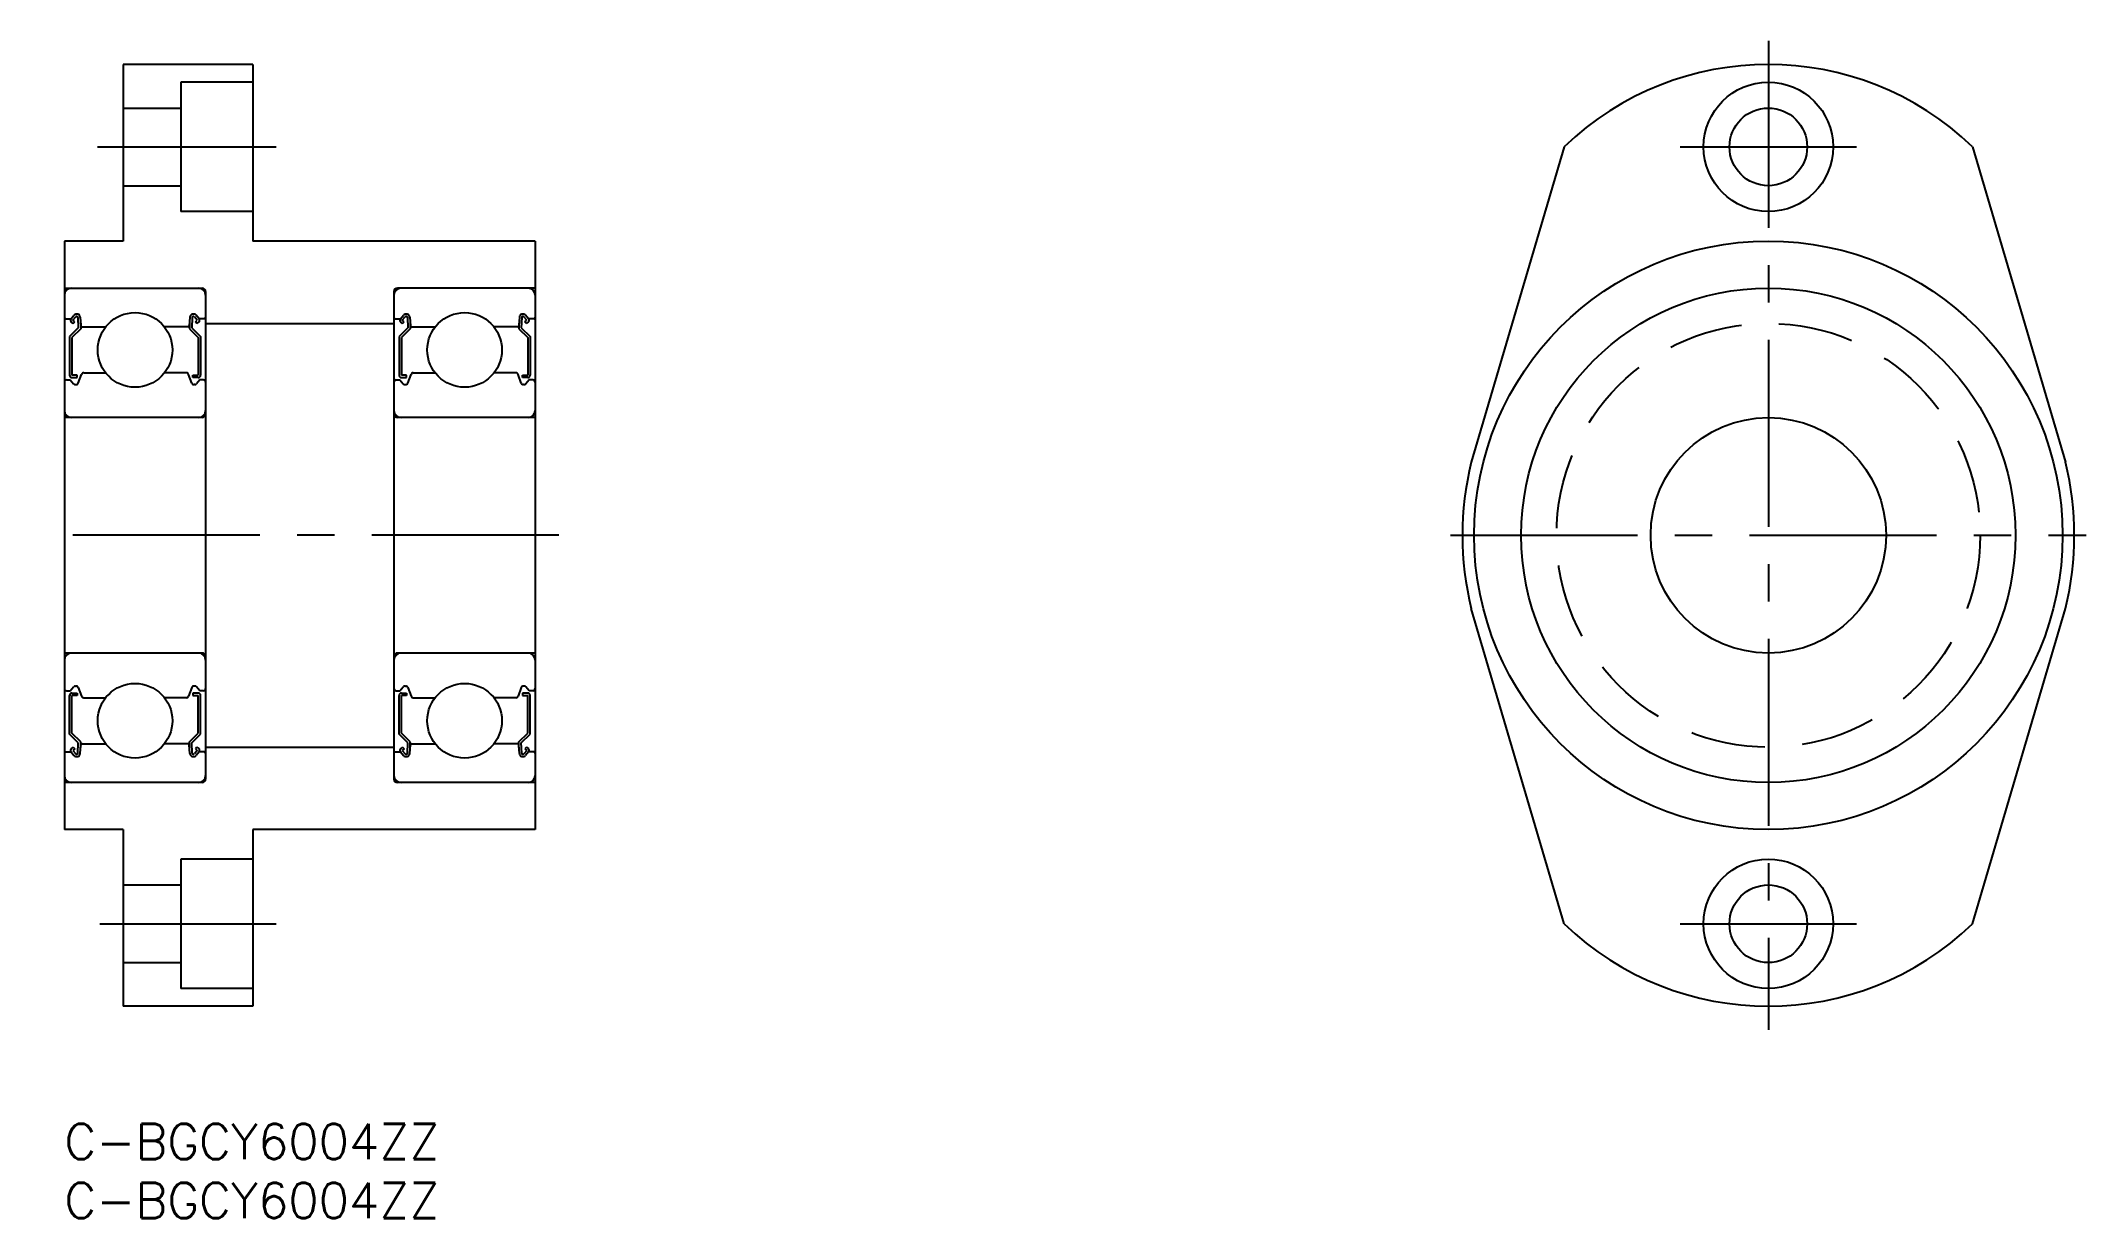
# Model space of a CAD drawing. Extents: x -2 to 172, y -8 to 92.
import ezdxf

# ---------------------------------------------------------------- set-up
doc = ezdxf.new("R2010")
doc.units = 0
doc.header["$LTSCALE"] = 0.5
doc.linetypes.add('CENTER', pattern=[50.8, 31.75, -6.35, 6.35, -6.35])
doc.linetypes.add('DASHED', pattern=[19.05, 12.7, -6.35])
for name, color, linetype in [('MSM_CENTER', 1, 'CENTER'), ('MSM_CONTINUOUS', 7, 'CONTINUOUS'), ('MSM_DASHED', 4, 'DASHED'), ('MSM_PART_NUMBER', 7, 'CONTINUOUS')]:
    doc.layers.add(name, color=color, linetype=linetype)
doc.styles.get("Standard").update_dxf_attribs({"font": 'txt.shx', "height": 3, "bigfont": 'bigfont.shx'})

# ---------------------------------------------------------------- blocks, each defined once
blk = doc.blocks.new('*U27')
at = {"layer": 'MSM_PART_NUMBER'}
blk.add_text('C-BGCY6004ZZ', height=3, dxfattribs=at).set_placement((0, -3))
blk = doc.blocks.new('*U28')
at = {"layer": 'MSM_PART_NUMBER'}
blk.add_text('C-BGCY6004ZZ', height=3, dxfattribs=at).set_placement((0, -8))

msp = doc.modelspace()

# ---------------------------------------------------------------- linework, layer by layer
at = {"layer": 'MSM_CENTER'}
for p, q in [((144.79, 92), (144.79, 8)), ((2.8, 83), (18, 83)), ((137.29, 83), (152.29, 83)), ((42, 50), (-2, 50)), ((117.79, 50), (171.79, 50)), ((3, 17), (18, 17)), ((137.29, 17), (152.29, 17))]:
    msp.add_line(p, q, dxfattribs=at)
at = {"layer": 'MSM_CONTINUOUS'}
for p, q in [((16, 90), (5, 90)), ((5, 90), (5, 75)), ((16, 90), (16, 75)), ((16, 88.5), (9.9, 88.5)), ((9.9, 88.5), (9.9, 77.5)), ((5, 86.3), (9.9, 86.3)), ((127.44, 83), (119.54, 56.21)), ((162.14, 83), (170.04, 56.21)), ((5, 79.7), (9.9, 79.7)), ((16, 77.5), (9.9, 77.5)), ((5, 75), (0, 75)), ((0, 75), (0, 25)), ((40, 75), (16, 75)), ((40, 75), (40, 25)), ((0, 71), (11.7, 71)), ((12, 70.7), (12, 29.3)), ((28, 70.7), (28, 29.3)), ((40, 71), (28.3, 71)), ((0.1, 68.4), (0.56, 68.4)), ((0.56, 68.4), (0.81, 68.7)), ((0.74, 67.99), (0.58, 68.12)), ((0.71, 68.27), (0.96, 68.57)), ((0.87, 68.14), (0.71, 68.27)), ((0.74, 67.99), (0.87, 68.14)), ((1.14, 68.51), (1.18, 67.63)), ((1.34, 68.53), (1.4, 67.79)), ((1.38, 68.02), (1.38, 67.55)), ((10.66, 68.53), (10.6, 67.79)), ((10.62, 68.02), (10.62, 67.55)), ((10.86, 68.51), (10.82, 67.63)), ((11.29, 68.27), (11.04, 68.57)), ((11.13, 68.14), (11.29, 68.27)), ((11.26, 67.99), (11.13, 68.14)), ((11.44, 68.4), (11.19, 68.7)), ((11.26, 67.99), (11.42, 68.12)), ((11.9, 68.4), (11.44, 68.4)), ((12, 68), (28, 68)), ((28.1, 68.4), (28.56, 68.4)), ((28.56, 68.4), (28.81, 68.7)), ((28.74, 67.99), (28.58, 68.12)), ((28.71, 68.27), (28.96, 68.57)), ((28.87, 68.14), (28.71, 68.27)), ((28.74, 67.99), (28.87, 68.14)), ((29.14, 68.51), (29.18, 67.63)), ((29.34, 68.53), (29.4, 67.79)), ((29.38, 68.02), (29.38, 67.55)), ((38.66, 68.53), (38.6, 67.79)), ((38.62, 68.02), (38.62, 67.55)), ((38.86, 68.51), (38.82, 67.63)), ((39.29, 68.27), (39.04, 68.57)), ((39.13, 68.14), (39.29, 68.27)), ((39.26, 67.99), (39.13, 68.14)), ((39.44, 68.4), (39.19, 68.7)), ((39.26, 67.99), (39.42, 68.12)), ((39.9, 68.4), (39.44, 68.4)), ((1.18, 67.63), (0.43, 66.88)), ((0.43, 66.88), (0.43, 63.6)), ((1.38, 67.55), (0.63, 66.8)), ((0.63, 66.8), (0.63, 63.6)), ((1.5, 67.7), (3.49, 67.7)), ((10.5, 67.7), (8.51, 67.7)), ((10.62, 67.55), (11.37, 66.8)), ((10.82, 67.63), (11.57, 66.88)), ((11.37, 66.8), (11.37, 63.6)), ((11.57, 66.88), (11.57, 63.6)), ((29.18, 67.63), (28.43, 66.88)), ((28.43, 66.88), (28.43, 63.6)), ((29.38, 67.55), (28.63, 66.8)), ((28.63, 66.8), (28.63, 63.6)), ((29.5, 67.7), (31.49, 67.7)), ((38.5, 67.7), (36.51, 67.7)), ((38.62, 67.55), (39.37, 66.8)), ((38.82, 67.63), (39.57, 66.88)), ((39.37, 66.8), (39.37, 63.6)), ((39.57, 66.88), (39.57, 63.6)), ((0.2, 63.2), (0.5, 63.2)), ((0.5, 63.2), (0.78, 62.87)), ((1.08, 63.6), (0.63, 63.6)), ((0.63, 63.4), (1.08, 63.4)), ((0.93, 62.8), (0.99, 62.8)), ((1.08, 63.4), (1.08, 63.6)), ((1.18, 62.93), (1.45, 63.67)), ((1.64, 63.8), (3.49, 63.8)), ((10.36, 63.8), (8.51, 63.8)), ((10.82, 62.93), (10.55, 63.67)), ((10.92, 63.6), (11.37, 63.6)), ((10.92, 63.4), (10.92, 63.6)), ((11.37, 63.4), (10.92, 63.4)), ((11.07, 62.8), (11.01, 62.8)), ((11.5, 63.2), (11.22, 62.87)), ((11.8, 63.2), (11.5, 63.2)), ((28.2, 63.2), (28.5, 63.2)), ((28.5, 63.2), (28.78, 62.87)), ((29.08, 63.6), (28.63, 63.6)), ((28.63, 63.4), (29.08, 63.4)), ((28.93, 62.8), (28.99, 62.8)), ((29.08, 63.4), (29.08, 63.6)), ((29.18, 62.93), (29.45, 63.67)), ((29.64, 63.8), (31.49, 63.8)), ((38.36, 63.8), (36.51, 63.8)), ((38.82, 62.93), (38.55, 63.67)), ((38.92, 63.4), (38.92, 63.6)), ((38.92, 63.6), (39.37, 63.6)), ((39.37, 63.4), (38.92, 63.4)), ((39.07, 62.8), (39.01, 62.8)), ((39.5, 63.2), (39.22, 62.87)), ((39.8, 63.2), (39.5, 63.2)), ((11.7, 60), (0, 60)), ((40, 60), (28.3, 60)), ((127.44, 17), (119.54, 43.79)), ((162.14, 17), (170.04, 43.79)), ((11.7, 40), (0, 40)), ((39.96, 40), (28.3, 40)), ((0.2, 36.8), (0.5, 36.8)), ((0.5, 36.8), (0.78, 37.13)), ((0.63, 36.6), (1.08, 36.6)), ((0.93, 37.2), (0.99, 37.2)), ((1.08, 36.6), (1.08, 36.4)), ((1.18, 37.07), (1.45, 36.33)), ((10.82, 37.07), (10.55, 36.33)), ((11.37, 36.6), (10.92, 36.6)), ((10.92, 36.6), (10.92, 36.4)), ((11.07, 37.2), (11.01, 37.2)), ((11.5, 36.8), (11.22, 37.13)), ((11.8, 36.8), (11.5, 36.8)), ((28.2, 36.8), (28.5, 36.8)), ((28.5, 36.8), (28.78, 37.13)), ((28.63, 36.6), (29.08, 36.6)), ((28.93, 37.2), (28.99, 37.2)), ((29.08, 36.6), (29.08, 36.4)), ((29.18, 37.07), (29.45, 36.33)), ((38.82, 37.07), (38.55, 36.33)), ((38.92, 36.6), (38.92, 36.4)), ((39.37, 36.6), (38.92, 36.6)), ((39.07, 37.2), (39.01, 37.2)), ((39.5, 36.8), (39.22, 37.13)), ((39.8, 36.8), (39.5, 36.8)), ((0.43, 33.12), (0.43, 36.4)), ((0.63, 33.2), (0.63, 36.4)), ((1.08, 36.4), (0.63, 36.4)), ((1.64, 36.2), (3.49, 36.2)), ((10.36, 36.2), (8.51, 36.2)), ((10.92, 36.4), (11.37, 36.4)), ((11.37, 33.2), (11.37, 36.4)), ((11.57, 33.12), (11.57, 36.4)), ((28.43, 33.12), (28.43, 36.4)), ((28.63, 33.2), (28.63, 36.4)), ((29.08, 36.4), (28.63, 36.4)), ((29.64, 36.2), (31.49, 36.2)), ((38.36, 36.2), (36.51, 36.2)), ((38.92, 36.4), (39.37, 36.4)), ((39.37, 33.2), (39.37, 36.4)), ((39.57, 33.12), (39.57, 36.4)), ((1.18, 32.37), (0.43, 33.12)), ((1.38, 32.45), (0.63, 33.2)), ((10.62, 32.45), (11.37, 33.2)), ((10.82, 32.37), (11.57, 33.12)), ((29.18, 32.37), (28.43, 33.12)), ((29.38, 32.45), (28.63, 33.2)), ((38.62, 32.45), (39.37, 33.2)), ((38.82, 32.37), (39.57, 33.12)), ((0.1, 31.6), (0.56, 31.6)), ((0.56, 31.6), (0.81, 31.3)), ((0.74, 32.01), (0.58, 31.88)), ((0.87, 31.86), (0.71, 31.73)), ((0.71, 31.73), (0.96, 31.43)), ((0.74, 32.01), (0.87, 31.86)), ((1.14, 31.49), (1.18, 32.37)), ((1.34, 31.47), (1.4, 32.21)), ((1.38, 31.98), (1.38, 32.45)), ((1.5, 32.3), (3.49, 32.3)), ((10.5, 32.3), (8.51, 32.3)), ((10.66, 31.47), (10.6, 32.21)), ((10.62, 31.98), (10.62, 32.45)), ((10.86, 31.49), (10.82, 32.37)), ((11.29, 31.73), (11.04, 31.43)), ((11.26, 32.01), (11.13, 31.86)), ((11.13, 31.86), (11.29, 31.73)), ((11.44, 31.6), (11.19, 31.3)), ((11.26, 32.01), (11.42, 31.88)), ((11.9, 31.6), (11.44, 31.6)), ((12, 32), (28, 32)), ((28.1, 31.6), (28.56, 31.6)), ((28.56, 31.6), (28.81, 31.3)), ((28.74, 32.01), (28.58, 31.88)), ((28.87, 31.86), (28.71, 31.73)), ((28.71, 31.73), (28.96, 31.43)), ((28.74, 32.01), (28.87, 31.86)), ((29.14, 31.49), (29.18, 32.37)), ((29.34, 31.47), (29.4, 32.21)), ((29.38, 31.98), (29.38, 32.45)), ((29.5, 32.3), (31.49, 32.3)), ((38.5, 32.3), (36.51, 32.3)), ((38.66, 31.47), (38.6, 32.21)), ((38.62, 31.98), (38.62, 32.45)), ((38.86, 31.49), (38.82, 32.37)), ((39.29, 31.73), (39.04, 31.43)), ((39.26, 32.01), (39.13, 31.86)), ((39.13, 31.86), (39.29, 31.73)), ((39.44, 31.6), (39.19, 31.3)), ((39.26, 32.01), (39.42, 31.88)), ((39.9, 31.6), (39.44, 31.6)), ((11.7, 29), (0, 29)), ((40, 29), (28.3, 29)), ((5, 25), (0, 25)), ((5, 25), (5, 10)), ((40, 25), (16, 25)), ((16, 25), (16, 10)), ((16, 22.5), (9.9, 22.5)), ((9.9, 22.5), (9.9, 11.5)), ((5, 20.3), (9.9, 20.3)), ((5, 13.7), (9.9, 13.7)), ((16, 11.5), (9.9, 11.5)), ((16, 10), (5, 10))]:
    msp.add_line(p, q, dxfattribs=at)
for centre, radius in [((144.79, 83), 5.5), ((144.79, 83), 3.3), ((144.79, 50), 25), ((144.79, 50), 21), ((6, 65.75), 3.17), ((34, 65.75), 3.17), ((144.79, 50), 10), ((6, 34.25), 3.17), ((34, 34.25), 3.17), ((144.79, 17), 5.5), ((144.79, 17), 3.3)]:
    msp.add_circle(centre, radius, dxfattribs=at)
for centre, radius, start, end in [((144.79, 65), 25, 46.0545, 133.9455), ((0.6, 70.4), 0.6, 90, 180), ((11.4, 70.4), 0.6, 0, 90), ((11.7, 70.7), 0.3, 0, 90), ((28.6, 70.4), 0.6, 90, 180), ((28.3, 70.7), 0.3, 90, 180), ((39.4, 70.4), 0.6, 0, 90), ((0.1, 68.5), 0.1, 180, 270), ((0.71, 68.27), 0.2, 140.002, 230.0826), ((1.04, 68.5), 0.3, 4.9967, 140.002), ((1.04, 68.5), 0.1, 2.8198, 140.0002), ((1.5, 67.8), 0.1, 184.9967, 270), ((10.5, 67.8), 0.1, 270, 355.0033), ((10.96, 68.5), 0.3, 39.998, 175.0033), ((10.96, 68.5), 0.1, 39.9998, 177.1802), ((11.29, 68.27), 0.2, 309.9174, 39.998), ((11.9, 68.5), 0.1, 270, 0), ((28.1, 68.5), 0.1, 180, 270), ((28.71, 68.27), 0.2, 140.002, 230.0826), ((29.04, 68.5), 0.3, 4.9967, 140.002), ((29.04, 68.5), 0.1, 2.8198, 140.0002), ((29.5, 67.8), 0.1, 184.9967, 270), ((38.5, 67.8), 0.1, 270, 355.0033), ((38.96, 68.5), 0.3, 39.998, 175.0033), ((38.96, 68.5), 0.1, 39.9998, 177.1802), ((39.29, 68.27), 0.2, 309.9174, 39.998), ((39.9, 68.5), 0.1, 270, 0), ((0.2, 63), 0.2, 90, 180), ((0.63, 63.6), 0.2, 180, 270), ((0.93, 63), 0.2, 219.9945, 270), ((0.99, 63), 0.2, 270, 339.9914), ((1.64, 63.6), 0.2, 90, 159.9914), ((10.36, 63.6), 0.2, 20.0086, 90), ((11.01, 63), 0.2, 200.0086, 270), ((11.07, 63), 0.2, 270, 320.0055), ((11.37, 63.6), 0.2, 270, 0), ((11.8, 63), 0.2, 0, 90), ((28.2, 63), 0.2, 90, 180), ((28.63, 63.6), 0.2, 180, 270), ((28.93, 63), 0.2, 219.9945, 270), ((28.99, 63), 0.2, 270, 339.9914), ((29.64, 63.6), 0.2, 90, 159.9914), ((38.36, 63.6), 0.2, 20.0086, 90), ((39.01, 63), 0.2, 200.0086, 270), ((39.07, 63), 0.2, 270, 320.0055), ((39.37, 63.6), 0.2, 270, 0), ((39.8, 63), 0.2, 0, 90), ((0.6, 60.6), 0.6, 180, 270), ((11.4, 60.6), 0.6, 270, 0), ((11.7, 60.3), 0.3, 270, 0), ((28.6, 60.6), 0.6, 180, 270), ((28.3, 60.3), 0.3, 180, 270), ((39.4, 60.6), 0.6, 270, 0), ((144.79, 50), 26, 166.1871, 193.8129), ((144.79, 50), 26, 346.1871, 13.8129), ((0.6, 39.4), 0.6, 90, 180), ((11.4, 39.4), 0.6, 0, 90), ((11.7, 39.7), 0.3, 0, 90), ((28.6, 39.4), 0.6, 90, 180), ((28.3, 39.7), 0.3, 90, 180), ((39.4, 39.4), 0.6, 0, 90), ((0.2, 37), 0.2, 180, 270), ((0.63, 36.4), 0.2, 90, 180), ((0.93, 37), 0.2, 90, 140.0055), ((0.99, 37), 0.2, 20.0086, 90), ((11.01, 37), 0.2, 90, 159.9914), ((11.07, 37), 0.2, 39.9945, 90), ((11.37, 36.4), 0.2, 0, 90), ((11.8, 37), 0.2, 270, 0), ((28.2, 37), 0.2, 180, 270), ((28.63, 36.4), 0.2, 90, 180), ((28.93, 37), 0.2, 90, 140.0055), ((28.99, 37), 0.2, 20.0086, 90), ((39.01, 37), 0.2, 90, 159.9914), ((39.07, 37), 0.2, 39.9945, 90), ((39.37, 36.4), 0.2, 0, 90), ((39.8, 37), 0.2, 270, 0), ((1.64, 36.4), 0.2, 200.0086, 270), ((10.36, 36.4), 0.2, 270, 339.9914), ((29.64, 36.4), 0.2, 200.0086, 270), ((38.36, 36.4), 0.2, 270, 339.9914), ((0.1, 31.5), 0.1, 90, 180), ((0.71, 31.73), 0.2, 129.9174, 219.998), ((1.04, 31.5), 0.3, 219.998, 355.0033), ((1.04, 31.5), 0.1, 219.9998, 357.1802), ((1.5, 32.2), 0.1, 90, 175.0033), ((10.5, 32.2), 0.1, 4.9967, 90), ((10.96, 31.5), 0.3, 184.9967, 320.002), ((10.96, 31.5), 0.1, 182.8198, 320.0002), ((11.29, 31.73), 0.2, 320.002, 50.0826), ((11.9, 31.5), 0.1, 0, 90), ((28.1, 31.5), 0.1, 90, 180), ((28.71, 31.73), 0.2, 129.9174, 219.998), ((29.04, 31.5), 0.3, 219.998, 355.0033), ((29.04, 31.5), 0.1, 219.9998, 357.1802), ((29.5, 32.2), 0.1, 90, 175.0033), ((38.5, 32.2), 0.1, 4.9967, 90), ((38.96, 31.5), 0.3, 184.9967, 320.002), ((38.96, 31.5), 0.1, 182.8198, 320.0002), ((39.29, 31.73), 0.2, 320.002, 50.0826), ((39.9, 31.5), 0.1, 0, 90), ((0.6, 29.6), 0.6, 180, 270), ((11.4, 29.6), 0.6, 270, 0), ((28.6, 29.6), 0.6, 180, 270), ((39.4, 29.6), 0.6, 270, 0), ((11.7, 29.3), 0.3, 270, 0), ((28.3, 29.3), 0.3, 180, 270), ((144.79, 35), 25, 226.0545, 313.9455)]:
    msp.add_arc(centre, radius, start, end, dxfattribs=at)
at = {"layer": 'MSM_DASHED'}
msp.add_circle((144.79, 50), 18, dxfattribs=at)

# ---------------------------------------------------------------- block references
at = {"layer": 'MSM_CONTINUOUS'}
for name in ['*U27', '*U28']:
    msp.add_blockref(name, (0, 0), dxfattribs=at)

doc.saveas('drawing.dxf')
